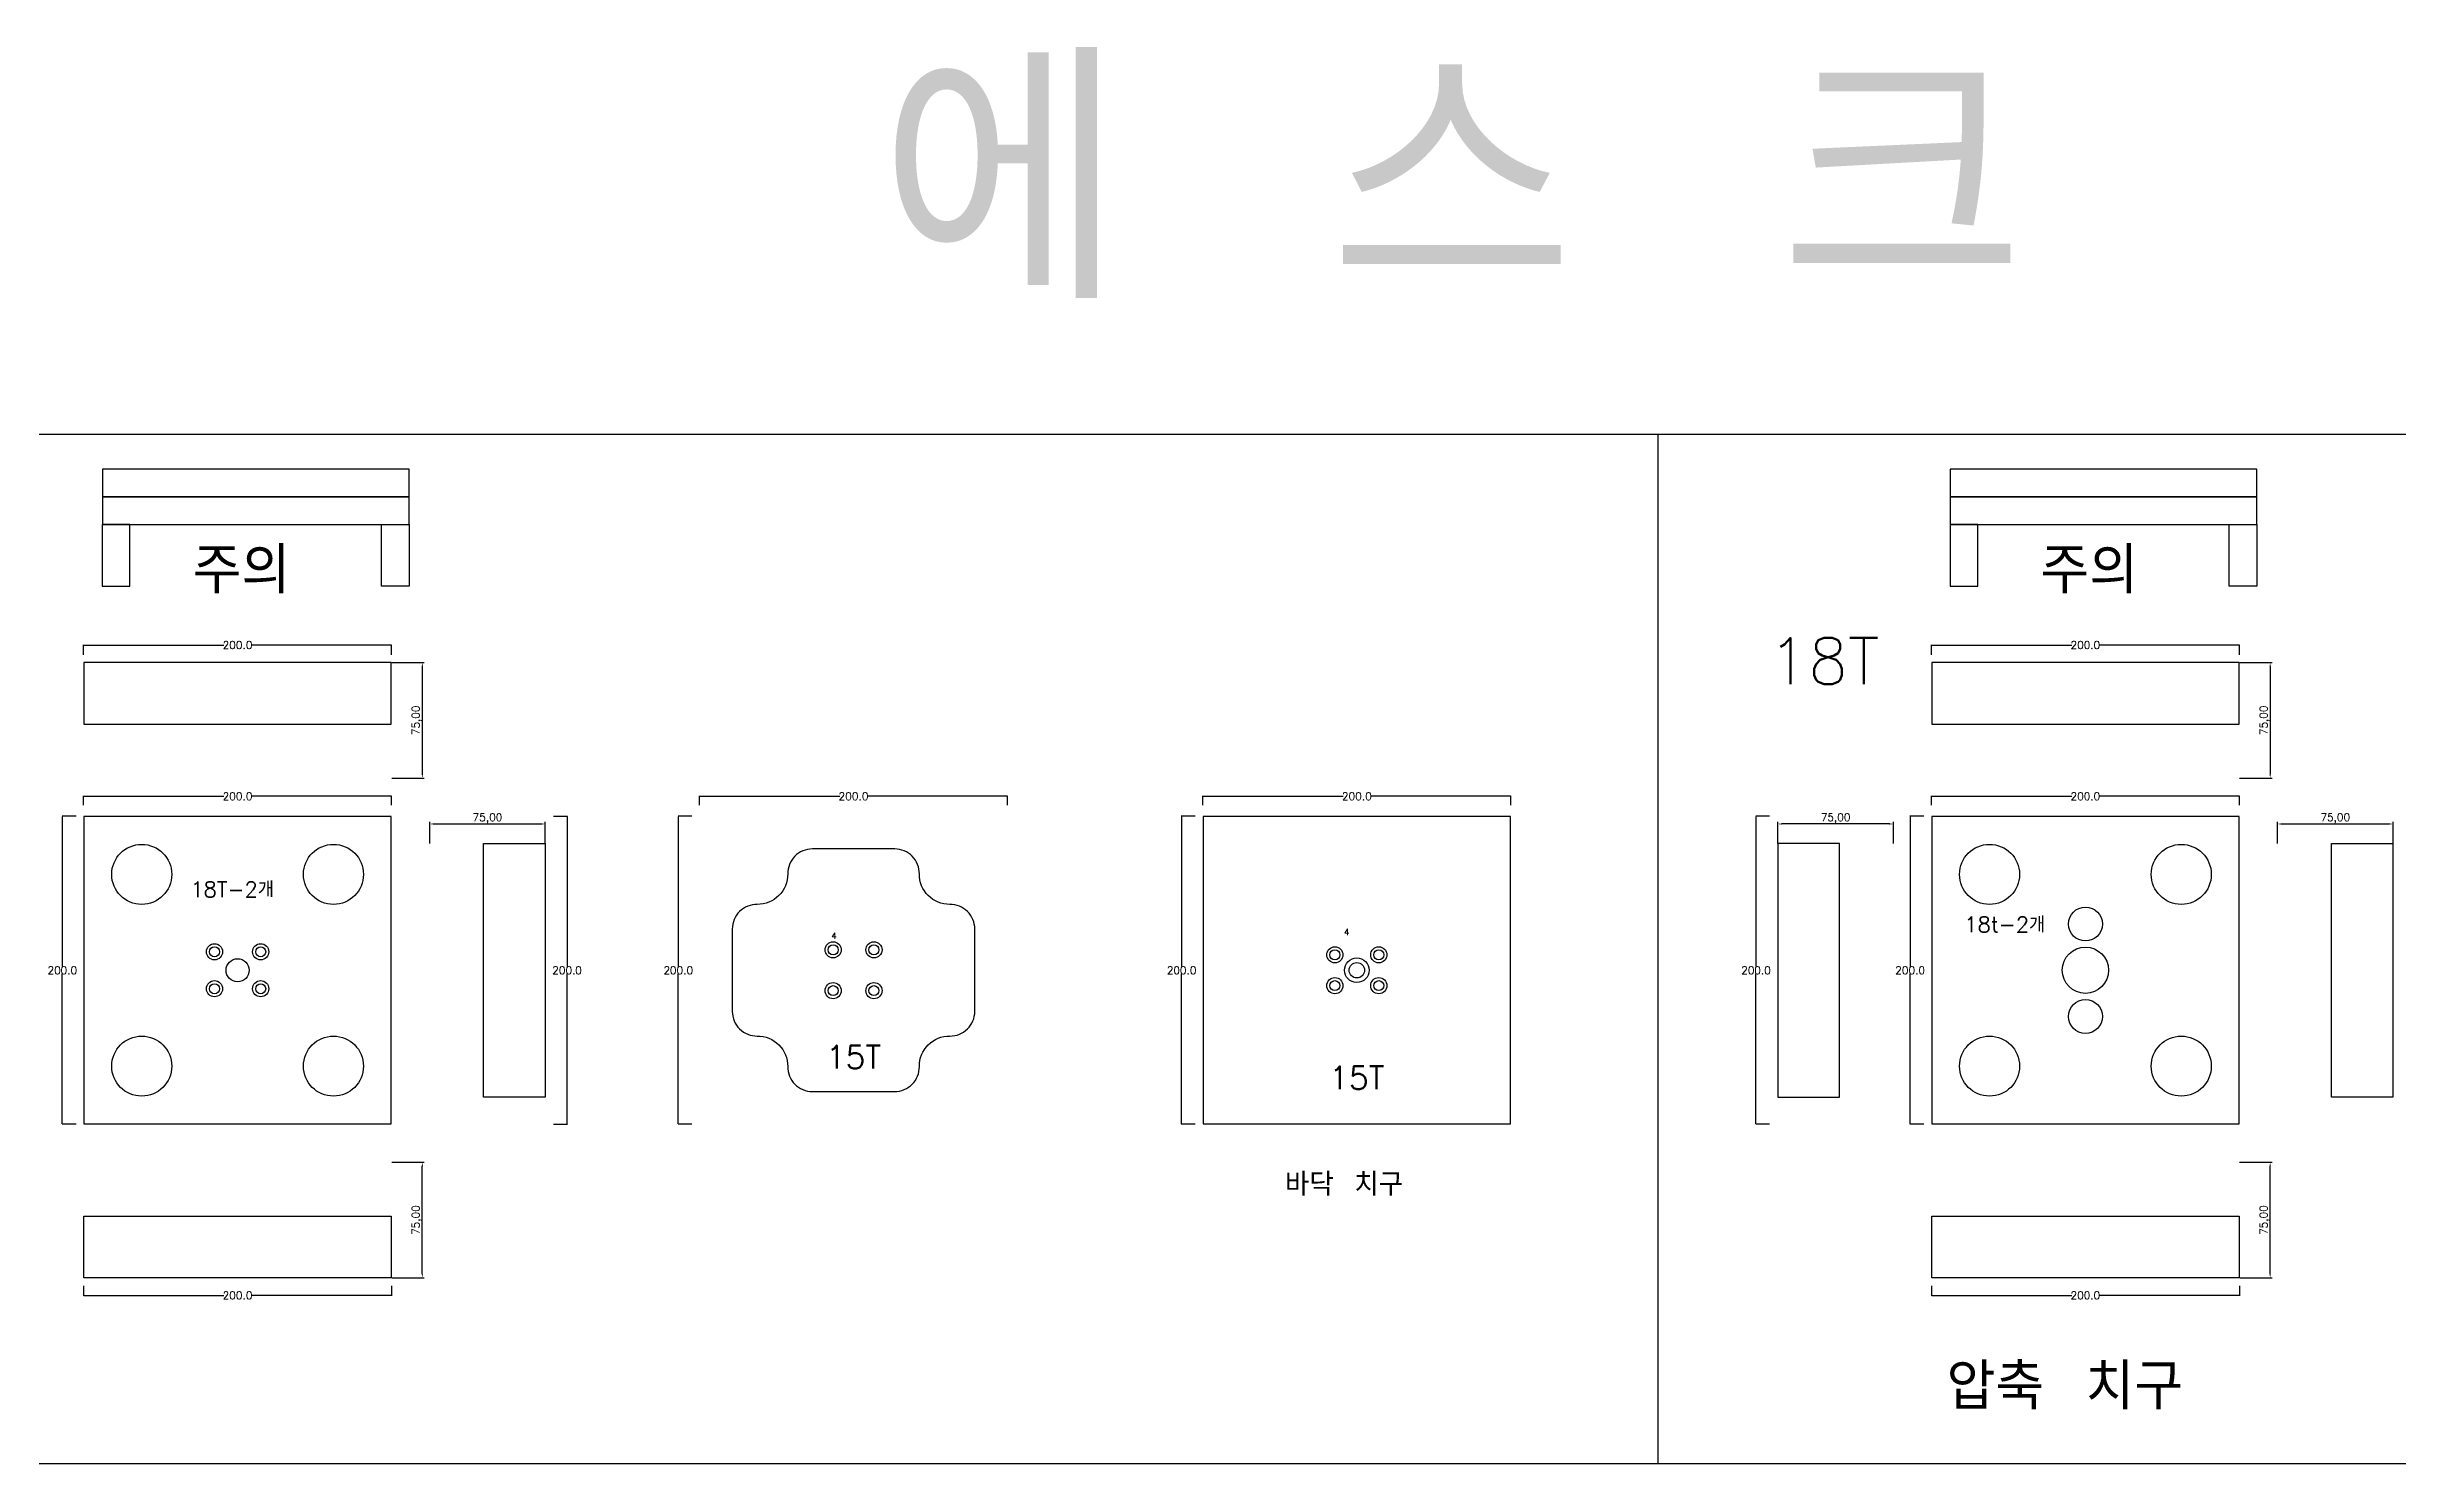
# Model space of a CAD drawing. Header units: millimetres. Extents: x -25 to 19775, y 172 to 9172.
# Drawn here: x 10728 to 12254, y 4551 to 5471 of the extents above; entities that cross this region are included whole.
import ezdxf

# ---------------------------------------------------------------- set-up
doc = ezdxf.new("R2010")
doc.units = ezdxf.units.MM
for name, color, linetype in [('TEXT', 7, 'Continuous'), ('볼트 구멍', 7, 'Continuous'), ('치구', 7, 'Continuous'), ('치수', 7, 'Continuous')]:
    doc.layers.add(name, color=color, linetype=linetype)
doc.styles.get("Standard").update_dxf_attribs({"font": 'txt.shx', "bigfont": 'whgtxt.shx'})
doc.dimstyles.new('ISO-25', dxfattribs={"dimtxt": 2.5, "dimasz": 2.5, "dimexe": 1.25, "dimexo": 0.625, "dimtad": 1, "dimtxsty": 'Standard', "dimcen": 2.5, "dimadec": 0, "dimazin": 0, "dimtfac": 1, "dimtmove": 0, "dimatfit": 3, "dimfxl": 0, "dimarcsym": 0})
doc.dimstyles.get("Standard").update_dxf_attribs({"dimtxt": 7, "dimasz": 0.18, "dimexe": 0.18, "dimexo": 0.0625, "dimgap": 0.09, "dimtad": 0, "dimtih": 1, "dimtoh": 1, "dimdec": 1, "dimzin": 0, "dimdsep": 46, "dimtxsty": 'Standard', "dimcen": 0.09, "dimadec": 0, "dimazin": 0, "dimtfac": 1, "dimtdec": 1, "dimtofl": 0, "dimtmove": 0, "dimatfit": 3, "dimfxl": 0, "dimtolj": 1, "dimtzin": 0, "dimarcsym": 0})

# ---------------------------------------------------------------- blocks, each defined once
blk = doc.blocks.new('*D353')
at = {"layer": 'Defpoints', "color": 0}
for p in [(10951.8, 5083), (10751.8, 5076.6), (10951.8, 5076.6)]:
    blk.add_point(p, dxfattribs=at)
at = {"layer": '치수', "color": 0, "lineweight": -2}
for p, q in [((10751.8, 5076.7), (10751.8, 5083.2)), ((10752, 5083), (10843, 5083)), ((10951.6, 5083), (10860.7, 5083)), ((10951.8, 5076.7), (10951.8, 5083.2))]:
    blk.add_line(p, q, dxfattribs=at)
at = {"layer": '치수', "color": 0}
for points in [[(10752, 5083), (10752, 5083), (10751.8, 5083)], [(10951.6, 5083), (10951.6, 5083), (10951.8, 5083)]]:
    blk.add_solid(points, dxfattribs=at)
at = {"layer": '치수', "color": 0, "insert": (10851.8, 5083), "char_height": 5, "attachment_point": 5}
blk.add_mtext('\\A1;200.0', dxfattribs=at)
blk = doc.blocks.new('*D354')
at = {"layer": 'Defpoints', "color": 0}
for p in [(10751.8, 4978.9), (10951.8, 4984.8), (10951.8, 4978.9)]:
    blk.add_point(p, dxfattribs=at)
at = {"layer": '치수', "color": 0, "lineweight": -2}
for p, q in [((10751.8, 4979), (10751.8, 4985)), ((10752, 4984.8), (10843, 4984.8)), ((10951.6, 4984.8), (10860.7, 4984.8)), ((10951.8, 4979), (10951.8, 4985))]:
    blk.add_line(p, q, dxfattribs=at)
at = {"layer": '치수', "color": 0}
for points in [[(10752, 4984.8), (10752, 4984.8), (10751.8, 4984.8)], [(10951.6, 4984.8), (10951.6, 4984.8), (10951.8, 4984.8)]]:
    blk.add_solid(points, dxfattribs=at)
at = {"layer": '치수', "color": 0, "insert": (10851.8, 4984.8), "char_height": 5, "attachment_point": 5}
blk.add_mtext('\\A1;200.0', dxfattribs=at)
blk = doc.blocks.new('*D355')
at = {"layer": 'Defpoints', "color": 0}
for p in [(10751.8, 4667.1), (10951.8, 4667.1), (10951.8, 4660.7)]:
    blk.add_point(p, dxfattribs=at)
at = {"layer": '치수', "color": 0, "lineweight": -2}
for p, q in [((10751.8, 4667), (10751.8, 4660.5)), ((10752, 4660.7), (10843, 4660.7)), ((10951.6, 4660.7), (10860.7, 4660.7)), ((10951.8, 4667), (10951.8, 4660.5))]:
    blk.add_line(p, q, dxfattribs=at)
at = {"layer": '치수', "color": 0}
for points in [[(10752, 4660.7), (10752, 4660.6), (10751.8, 4660.7)], [(10951.6, 4660.7), (10951.6, 4660.6), (10951.8, 4660.7)]]:
    blk.add_solid(points, dxfattribs=at)
at = {"layer": '치수', "color": 0, "insert": (10851.8, 4660.7), "char_height": 5, "attachment_point": 5}
blk.add_mtext('\\A1;200.0', dxfattribs=at)
blk = doc.blocks.new('*D365')
at = {"layer": 'Defpoints', "color": 0}
for p in [(10746.9, 4971.8), (10738, 4771.8), (10746.9, 4771.8)]:
    blk.add_point(p, dxfattribs=at)
at = {"layer": '치수', "color": 0, "lineweight": -2}
for p, q in [((10746.9, 4971.8), (10737.9, 4971.8)), ((10738, 4971.6), (10738, 4874.4)), ((10738, 4772), (10738, 4869.2)), ((10746.9, 4771.8), (10737.9, 4771.8))]:
    blk.add_line(p, q, dxfattribs=at)
at = {"layer": '치수', "color": 0}
for points in [[(10738, 4971.6), (10738.1, 4971.6), (10738, 4971.8)], [(10738, 4772), (10738.1, 4772), (10738, 4771.8)]]:
    blk.add_solid(points, dxfattribs=at)
at = {"layer": '치수', "color": 0, "insert": (10738, 4871.8), "char_height": 5, "attachment_point": 5}
blk.add_mtext('\\A1;200.0', dxfattribs=at)
blk = doc.blocks.new('*D367')
at = {"layer": 'Defpoints', "color": 0}
for p in [(11478.7, 4978.9), (11678.7, 4984.8), (11678.7, 4978.9)]:
    blk.add_point(p, dxfattribs=at)
at = {"layer": '치수', "color": 0, "lineweight": -2}
for p, q in [((11478.7, 4979), (11478.7, 4985)), ((11478.8, 4984.8), (11569.8, 4984.8)), ((11678.5, 4984.8), (11587.5, 4984.8)), ((11678.7, 4979), (11678.7, 4985))]:
    blk.add_line(p, q, dxfattribs=at)
at = {"layer": '치수', "color": 0}
for points in [[(11478.8, 4984.8), (11478.8, 4984.8), (11478.7, 4984.8)], [(11678.5, 4984.8), (11678.5, 4984.8), (11678.7, 4984.8)]]:
    blk.add_solid(points, dxfattribs=at)
at = {"layer": '치수', "color": 0, "insert": (11578.7, 4984.8), "char_height": 5, "attachment_point": 5}
blk.add_mtext('\\A1;200.0', dxfattribs=at)
blk = doc.blocks.new('*D368')
at = {"layer": 'Defpoints', "color": 0}
for p in [(11151.8, 4978.9), (11351.8, 4984.8), (11351.8, 4978.9)]:
    blk.add_point(p, dxfattribs=at)
at = {"layer": '치수', "color": 0, "lineweight": -2}
for p, q in [((11151.8, 4979), (11151.8, 4985)), ((11152, 4984.8), (11243, 4984.8)), ((11351.6, 4984.8), (11260.7, 4984.8)), ((11351.8, 4979), (11351.8, 4985))]:
    blk.add_line(p, q, dxfattribs=at)
at = {"layer": '치수', "color": 0}
for points in [[(11152, 4984.8), (11152, 4984.8), (11151.8, 4984.8)], [(11351.6, 4984.8), (11351.6, 4984.8), (11351.8, 4984.8)]]:
    blk.add_solid(points, dxfattribs=at)
at = {"layer": '치수', "color": 0, "insert": (11251.8, 4984.8), "char_height": 5, "attachment_point": 5}
blk.add_mtext('\\A1;200.0', dxfattribs=at)
blk = doc.blocks.new('*D369')
at = {"layer": 'Defpoints', "color": 0}
for p in [(10951.5, 5071.6), (10951.3, 4996.6), (10971.8, 4996.6)]:
    blk.add_point(p, dxfattribs=at)
at = {"layer": '치수', "color": 0, "lineweight": -2}
for p, q in [((10952.1, 5071.6), (10973.1, 5071.6)), ((10971.8, 5069.1), (10971.8, 4999.1)), ((10952, 4996.6), (10973.1, 4996.6))]:
    blk.add_line(p, q, dxfattribs=at)
at = {"layer": '치수', "color": 0}
for points in [[(10971.4, 5069.1), (10972.2, 5069.1), (10971.8, 5071.6)], [(10971.4, 4999.1), (10972.2, 4999.1), (10971.8, 4996.6)]]:
    blk.add_solid(points, dxfattribs=at)
at = {"layer": '치수', "color": 0, "insert": (10968.3, 5034.1), "char_height": 5, "attachment_point": 5, "rotation": 90}
blk.add_mtext('75,00', dxfattribs=at)
blk = doc.blocks.new('*D370')
at = {"layer": 'Defpoints', "color": 0}
for p in [(11051.6, 4966.8), (10976.6, 4953.5), (11051.6, 4953.5)]:
    blk.add_point(p, dxfattribs=at)
at = {"layer": '치수', "color": 0, "lineweight": -2}
for p, q in [((10976.6, 4954.1), (10976.6, 4968.1)), ((10979.1, 4966.8), (11049.1, 4966.8)), ((11051.6, 4954.1), (11051.6, 4968.1))]:
    blk.add_line(p, q, dxfattribs=at)
at = {"layer": '치수', "color": 0}
for points in [[(10979.1, 4967.2), (10979.1, 4966.4), (10976.6, 4966.8)], [(11049.1, 4967.2), (11049.1, 4966.4), (11051.6, 4966.8)]]:
    blk.add_solid(points, dxfattribs=at)
at = {"layer": '치수', "color": 0, "insert": (11014.1, 4970.4), "char_height": 5, "attachment_point": 5}
blk.add_mtext('75,00', dxfattribs=at)
blk = doc.blocks.new('*D371')
at = {"layer": 'Defpoints', "color": 0}
for p in [(10951.3, 4747.1), (10971.8, 4747.1), (10951.5, 4672.1)]:
    blk.add_point(p, dxfattribs=at)
at = {"layer": '치수', "color": 0, "lineweight": -2}
for p, q in [((10952, 4747.1), (10973.1, 4747.1)), ((10971.8, 4674.6), (10971.8, 4744.6)), ((10952.1, 4672.1), (10973.1, 4672.1))]:
    blk.add_line(p, q, dxfattribs=at)
at = {"layer": '치수', "color": 0}
for points in [[(10971.4, 4744.6), (10972.2, 4744.6), (10971.8, 4747.1)], [(10971.4, 4674.6), (10972.2, 4674.6), (10971.8, 4672.1)]]:
    blk.add_solid(points, dxfattribs=at)
at = {"layer": '치수', "color": 0, "insert": (10968.3, 4709.6), "char_height": 5, "attachment_point": 5, "rotation": 90}
blk.add_mtext('75,00', dxfattribs=at)
blk = doc.blocks.new('*D372')
at = {"layer": 'Defpoints', "color": 0}
for p in [(11146.9, 4971.8), (11138, 4771.8), (11146.9, 4771.8)]:
    blk.add_point(p, dxfattribs=at)
at = {"layer": '치수', "color": 0, "lineweight": -2}
for p, q in [((11146.9, 4971.8), (11137.9, 4971.8)), ((11138, 4971.6), (11138, 4874.4)), ((11138, 4772), (11138, 4869.2)), ((11146.9, 4771.8), (11137.9, 4771.8))]:
    blk.add_line(p, q, dxfattribs=at)
at = {"layer": '치수', "color": 0}
for points in [[(11138, 4971.6), (11138.1, 4971.6), (11138, 4971.8)], [(11138, 4772), (11138.1, 4772), (11138, 4771.8)]]:
    blk.add_solid(points, dxfattribs=at)
at = {"layer": '치수', "color": 0, "insert": (11138, 4871.8), "char_height": 5, "attachment_point": 5}
blk.add_mtext('\\A1;200.0', dxfattribs=at)
blk = doc.blocks.new('*D373')
at = {"layer": 'Defpoints', "color": 0}
for p in [(11473.8, 4971.8), (11464.9, 4771.8), (11473.8, 4771.8)]:
    blk.add_point(p, dxfattribs=at)
at = {"layer": '치수', "color": 0, "lineweight": -2}
for p, q in [((11473.7, 4971.8), (11464.7, 4971.8)), ((11464.9, 4971.6), (11464.9, 4874.4)), ((11464.9, 4772), (11464.9, 4869.2)), ((11473.7, 4771.8), (11464.7, 4771.8))]:
    blk.add_line(p, q, dxfattribs=at)
at = {"layer": '치수', "color": 0}
for points in [[(11464.8, 4971.6), (11464.9, 4971.6), (11464.9, 4971.8)], [(11464.8, 4772), (11464.9, 4772), (11464.9, 4771.8)]]:
    blk.add_solid(points, dxfattribs=at)
at = {"layer": '치수', "color": 0, "insert": (11464.9, 4871.8), "char_height": 5, "attachment_point": 5}
blk.add_mtext('\\A1;200.0', dxfattribs=at)
blk = doc.blocks.new('*D374')
at = {"layer": 'Defpoints', "color": 0}
for p in [(11056.9, 4971.8), (11056.9, 4771.8), (11065.8, 4771.8)]:
    blk.add_point(p, dxfattribs=at)
at = {"layer": '치수', "color": 0, "lineweight": -2}
for p, q in [((11056.9, 4971.8), (11066, 4971.8)), ((11065.8, 4971.6), (11065.8, 4874.4)), ((11065.8, 4772), (11065.8, 4869.2)), ((11056.9, 4771.8), (11066, 4771.8))]:
    blk.add_line(p, q, dxfattribs=at)
at = {"layer": '치수', "color": 0}
for points in [[(11065.7, 4971.6), (11065.8, 4971.6), (11065.8, 4971.8)], [(11065.7, 4772), (11065.8, 4772), (11065.8, 4771.8)]]:
    blk.add_solid(points, dxfattribs=at)
at = {"layer": '치수', "color": 0, "insert": (11065.8, 4871.8), "char_height": 5, "attachment_point": 5}
blk.add_mtext('\\A1;200.0', dxfattribs=at)
blk = doc.blocks.new('*D375')
at = {"layer": 'Defpoints', "color": 0}
for p in [(12251.6, 4966.8), (12176.6, 4953.5), (12251.6, 4953.5)]:
    blk.add_point(p, dxfattribs=at)
at = {"layer": '치수', "color": 0, "lineweight": -2}
for p, q in [((12176.6, 4954.1), (12176.6, 4968.1)), ((12179.1, 4966.8), (12249.1, 4966.8)), ((12251.6, 4954.1), (12251.6, 4968.1))]:
    blk.add_line(p, q, dxfattribs=at)
at = {"layer": '치수', "color": 0}
for points in [[(12179.1, 4967.2), (12179.1, 4966.4), (12176.6, 4966.8)], [(12249.1, 4967.2), (12249.1, 4966.4), (12251.6, 4966.8)]]:
    blk.add_solid(points, dxfattribs=at)
at = {"layer": '치수', "color": 0, "insert": (12214.1, 4970.4), "char_height": 5, "attachment_point": 5}
blk.add_mtext('75,00', dxfattribs=at)
blk = doc.blocks.new('*D376')
at = {"layer": 'Defpoints', "color": 0}
for p in [(12151.5, 5071.6), (12151.3, 4996.6), (12171.8, 4996.6)]:
    blk.add_point(p, dxfattribs=at)
at = {"layer": '치수', "color": 0, "lineweight": -2}
for p, q in [((12152.1, 5071.6), (12173.1, 5071.6)), ((12171.8, 5069.1), (12171.8, 4999.1)), ((12152, 4996.6), (12173.1, 4996.6))]:
    blk.add_line(p, q, dxfattribs=at)
at = {"layer": '치수', "color": 0}
for points in [[(12171.4, 5069.1), (12172.2, 5069.1), (12171.8, 5071.6)], [(12171.4, 4999.1), (12172.2, 4999.1), (12171.8, 4996.6)]]:
    blk.add_solid(points, dxfattribs=at)
at = {"layer": '치수', "color": 0, "insert": (12168.3, 5034.1), "char_height": 5, "attachment_point": 5, "rotation": 90}
blk.add_mtext('75,00', dxfattribs=at)
blk = doc.blocks.new('*D377')
at = {"layer": 'Defpoints', "color": 0}
for p in [(12151.3, 4747.1), (12171.8, 4747.1), (12151.5, 4672.1)]:
    blk.add_point(p, dxfattribs=at)
at = {"layer": '치수', "color": 0, "lineweight": -2}
for p, q in [((12152, 4747.1), (12173.1, 4747.1)), ((12171.8, 4674.6), (12171.8, 4744.6)), ((12152.1, 4672.1), (12173.1, 4672.1))]:
    blk.add_line(p, q, dxfattribs=at)
at = {"layer": '치수', "color": 0}
for points in [[(12171.4, 4744.6), (12172.2, 4744.6), (12171.8, 4747.1)], [(12171.4, 4674.6), (12172.2, 4674.6), (12171.8, 4672.1)]]:
    blk.add_solid(points, dxfattribs=at)
at = {"layer": '치수', "color": 0, "insert": (12168.3, 4709.6), "char_height": 5, "attachment_point": 5, "rotation": 90}
blk.add_mtext('75,00', dxfattribs=at)
blk = doc.blocks.new('*D379')
at = {"layer": 'Defpoints', "color": 0}
for p in [(11852.1, 4966.8), (11852.1, 4953.5), (11927.1, 4953.5)]:
    blk.add_point(p, dxfattribs=at)
at = {"layer": '치수', "color": 0, "lineweight": -2}
for p, q in [((11852.1, 4954.1), (11852.1, 4968.1)), ((11924.6, 4966.8), (11854.6, 4966.8)), ((11927.1, 4954.1), (11927.1, 4968.1))]:
    blk.add_line(p, q, dxfattribs=at)
at = {"layer": '치수', "color": 0}
for points in [[(11854.6, 4967.2), (11854.6, 4966.4), (11852.1, 4966.8)], [(11924.6, 4967.2), (11924.6, 4966.4), (11927.1, 4966.8)]]:
    blk.add_solid(points, dxfattribs=at)
at = {"layer": '치수', "color": 0, "insert": (11889.6, 4970.4), "char_height": 5, "attachment_point": 5}
blk.add_mtext('75,00', dxfattribs=at)
blk = doc.blocks.new('*D380')
at = {"layer": 'Defpoints', "color": 0}
for p in [(11846.8, 4971.8), (11837.9, 4771.8), (11846.8, 4771.8)]:
    blk.add_point(p, dxfattribs=at)
at = {"layer": '치수', "color": 0, "lineweight": -2}
for p, q in [((11846.7, 4971.8), (11837.7, 4971.8)), ((11837.9, 4971.6), (11837.9, 4874.4)), ((11837.9, 4772), (11837.9, 4869.2)), ((11846.7, 4771.8), (11837.7, 4771.8))]:
    blk.add_line(p, q, dxfattribs=at)
at = {"layer": '치수', "color": 0}
for points in [[(11837.9, 4971.6), (11837.9, 4971.6), (11837.9, 4971.8)], [(11837.9, 4772), (11837.9, 4772), (11837.9, 4771.8)]]:
    blk.add_solid(points, dxfattribs=at)
at = {"layer": '치수', "color": 0, "insert": (11837.9, 4871.8), "char_height": 5, "attachment_point": 5}
blk.add_mtext('\\A1;200.0', dxfattribs=at)
blk = doc.blocks.new('*D381')
at = {"layer": 'Defpoints', "color": 0}
for p in [(11946.9, 4971.8), (11938, 4771.8), (11946.9, 4771.8)]:
    blk.add_point(p, dxfattribs=at)
at = {"layer": '치수', "color": 0, "lineweight": -2}
for p, q in [((11946.9, 4971.8), (11937.9, 4971.8)), ((11938, 4971.6), (11938, 4874.4)), ((11938, 4772), (11938, 4869.2)), ((11946.9, 4771.8), (11937.9, 4771.8))]:
    blk.add_line(p, q, dxfattribs=at)
at = {"layer": '치수', "color": 0}
for points in [[(11938, 4971.6), (11938.1, 4971.6), (11938, 4971.8)], [(11938, 4772), (11938.1, 4772), (11938, 4771.8)]]:
    blk.add_solid(points, dxfattribs=at)
at = {"layer": '치수', "color": 0, "insert": (11938, 4871.8), "char_height": 5, "attachment_point": 5}
blk.add_mtext('\\A1;200.0', dxfattribs=at)
blk = doc.blocks.new('*D382')
at = {"layer": 'Defpoints', "color": 0}
for p in [(11951.8, 4978.9), (12151.8, 4984.8), (12151.8, 4978.9)]:
    blk.add_point(p, dxfattribs=at)
at = {"layer": '치수', "color": 0, "lineweight": -2}
for p, q in [((11951.8, 4979), (11951.8, 4985)), ((11952, 4984.8), (12043, 4984.8)), ((12151.6, 4984.8), (12060.7, 4984.8)), ((12151.8, 4979), (12151.8, 4985))]:
    blk.add_line(p, q, dxfattribs=at)
at = {"layer": '치수', "color": 0}
for points in [[(11952, 4984.8), (11952, 4984.8), (11951.8, 4984.8)], [(12151.6, 4984.8), (12151.6, 4984.8), (12151.8, 4984.8)]]:
    blk.add_solid(points, dxfattribs=at)
at = {"layer": '치수', "color": 0, "insert": (12051.8, 4984.8), "char_height": 5, "attachment_point": 5}
blk.add_mtext('\\A1;200.0', dxfattribs=at)
blk = doc.blocks.new('*D383')
at = {"layer": 'Defpoints', "color": 0}
for p in [(12151.8, 5083), (11951.8, 5076.6), (12151.8, 5076.6)]:
    blk.add_point(p, dxfattribs=at)
at = {"layer": '치수', "color": 0, "lineweight": -2}
for p, q in [((11951.8, 5076.7), (11951.8, 5083.2)), ((11952, 5083), (12043, 5083)), ((12151.6, 5083), (12060.7, 5083)), ((12151.8, 5076.7), (12151.8, 5083.2))]:
    blk.add_line(p, q, dxfattribs=at)
at = {"layer": '치수', "color": 0}
for points in [[(11952, 5083), (11952, 5083), (11951.8, 5083)], [(12151.6, 5083), (12151.6, 5083), (12151.8, 5083)]]:
    blk.add_solid(points, dxfattribs=at)
at = {"layer": '치수', "color": 0, "insert": (12051.8, 5083), "char_height": 5, "attachment_point": 5}
blk.add_mtext('\\A1;200.0', dxfattribs=at)
blk = doc.blocks.new('*D384')
at = {"layer": 'Defpoints', "color": 0}
for p in [(11951.8, 4667.1), (12151.8, 4667.1), (12151.8, 4660.7)]:
    blk.add_point(p, dxfattribs=at)
at = {"layer": '치수', "color": 0, "lineweight": -2}
for p, q in [((11951.8, 4667), (11951.8, 4660.5)), ((11952, 4660.7), (12043, 4660.7)), ((12151.6, 4660.7), (12060.7, 4660.7)), ((12151.8, 4667), (12151.8, 4660.5))]:
    blk.add_line(p, q, dxfattribs=at)
at = {"layer": '치수', "color": 0}
for points in [[(11952, 4660.7), (11952, 4660.6), (11951.8, 4660.7)], [(12151.6, 4660.7), (12151.6, 4660.6), (12151.8, 4660.7)]]:
    blk.add_solid(points, dxfattribs=at)
at = {"layer": '치수', "color": 0, "insert": (12051.8, 4660.7), "char_height": 5, "attachment_point": 5}
blk.add_mtext('\\A1;200.0', dxfattribs=at)

msp = doc.modelspace()

# ---------------------------------------------------------------- linework, layer by layer
at = {"layer": 'TEXT', "color": 3}
msp.add_line((11774.17, 5219.898), (11774.17, 4551.206), dxfattribs=at)
msp.add_lwpolyline([(10587.256, 5219.898), (12961.084, 5219.898), (12961.084, 4551.206), (10587.256, 4551.206)], close=True, dxfattribs=at)
at = {"layer": 'TEXT', "color": 1}
for points in [[(10764.047, 5179.199), (10963.147, 5179.199), (10963.147, 5197.199), (10764.047, 5197.199)], [(11964.047, 5179.199), (12163.147, 5179.199), (12163.147, 5197.199), (11964.047, 5197.199)], [(10764.047, 5161.199), (10963.147, 5161.199), (10963.147, 5179.199), (10764.047, 5179.199)], [(11964.047, 5161.199), (12163.147, 5161.199), (12163.147, 5179.199), (11964.047, 5179.199)], [(10763.947, 5121.199), (10781.947, 5121.199), (10781.947, 5161.199), (10763.947, 5161.199)], [(10963.247, 5121.199), (10945.247, 5121.199), (10945.247, 5161.199), (10963.247, 5161.199)], [(11963.947, 5121.199), (11981.947, 5121.199), (11981.947, 5161.199), (11963.947, 5161.199)], [(12163.247, 5121.199), (12145.247, 5121.199), (12145.247, 5161.199), (12163.247, 5161.199)]]:
    msp.add_lwpolyline(points, close=True, dxfattribs=at)
at = {"layer": '볼트 구멍', "color": 3}
for centre, radius in [((12051.83, 4901.825), 11), ((10836.83, 4883.825), 3.25), ((10866.83, 4883.825), 3.25), ((11238.58, 4885.075), 3.25), ((11265.08, 4885.075), 3.25), ((11564.414, 4881.825), 3.25), ((11592.914, 4881.825), 3.25), ((12051.83, 4871.825), 15), ((10851.83, 4871.825), 7.5), ((11578.664, 4871.825), 5), ((10836.83, 4859.825), 3.25), ((10866.83, 4859.825), 3.25), ((11238.58, 4858.575), 3.25), ((11265.08, 4858.575), 3.25), ((11564.414, 4861.825), 3.25), ((11592.914, 4861.825), 3.25), ((12051.83, 4841.825), 11)]:
    msp.add_circle(centre, radius, dxfattribs=at)
at = {"layer": '볼트 구멍', "color": 1}
for centre, radius in [((10836.83, 4883.825), 5.25), ((10866.83, 4883.825), 5.25), ((11238.58, 4885.075), 5.25), ((11265.08, 4885.075), 5.25), ((11564.414, 4881.825), 5.25), ((11592.914, 4881.825), 5.25), ((10851.83, 4871.825), 7.5), ((11578.664, 4871.825), 8), ((10836.83, 4859.825), 5.25), ((10866.83, 4859.825), 5.25), ((11238.58, 4858.575), 5.25), ((11265.08, 4858.575), 5.25), ((11564.414, 4861.825), 5.25), ((11592.914, 4861.825), 5.25)]:
    msp.add_circle(centre, radius, dxfattribs=at)
at = {"layer": '치구'}
for points in [[(10752.08, 5031.575), (10951.58, 5031.575), (10951.58, 5071.575), (10752.08, 5071.575)], [(11952.08, 5031.575), (12151.58, 5031.575), (12151.58, 5071.575), (11952.08, 5071.575)], [(10752.08, 4971.575), (10752.08, 4772.075), (10951.58, 4772.075), (10951.58, 4971.575)], [(11478.914, 4971.575), (11478.914, 4772.075), (11678.414, 4772.075), (11678.414, 4971.575)], [(11952.08, 4971.575), (11952.08, 4772.075), (12151.58, 4772.075), (12151.58, 4971.575)], [(11011.58, 4954.175), (11051.58, 4954.175), (11051.58, 4789.475), (11011.58, 4789.475)], [(11892.08, 4954.175), (11852.08, 4954.175), (11852.08, 4789.475), (11892.08, 4789.475)], [(12211.58, 4954.175), (12251.58, 4954.175), (12251.58, 4789.475), (12211.58, 4789.475)], [(10752.08, 4712.075), (10951.58, 4712.075), (10951.58, 4672.075), (10752.08, 4672.075)], [(11952.08, 4712.075), (12151.58, 4712.075), (12151.58, 4672.075), (11952.08, 4672.075)]]:
    msp.add_lwpolyline(points, close=True, dxfattribs=at)
at = {"layer": '치구', "color": 0}
msp.add_lwpolyline([(11173.08, 4898.578), (11173.08, 4845.071, 0.418345), (11189.305, 4829.073, -0.42248862), (11209.078, 4809.3, 0.418345), (11225.076, 4793.075), (11278.583, 4793.075, 0.418345), (11294.582, 4809.3, -0.42248862), (11314.354, 4829.073, 0.418345), (11330.58, 4845.071), (11330.58, 4898.578, 0.418345), (11314.354, 4914.577, -0.42248862), (11294.582, 4934.35, 0.418345), (11278.583, 4950.575), (11225.076, 4950.575, 0.418345), (11209.078, 4934.35, -0.42248862), (11189.305, 4914.577, 0.418345)], format="xyb", close=True, dxfattribs=at)
for centre in [(10789.58, 4934.075), (10914.08, 4934.075), (11989.58, 4934.075), (12114.08, 4934.075), (10789.58, 4809.575), (10914.08, 4809.575), (11989.58, 4809.575), (12114.08, 4809.575)]:
    msp.add_circle(centre, 19.5, dxfattribs=at)

# ---------------------------------------------------------------- texts
at = {"layer": 'TEXT', "color": 3}
msp.add_text('에 스 크', height=150, dxfattribs=at).set_placement((11268.588, 5308.076))
at = {"layer": 'TEXT', "color": 1}
for s, height, p in [('주의 ', 30, (10822.608, 5116.54)), ('주의 ', 30, (12022.608, 5116.54)), ('18T', 30, (11846.176, 5057.629)), ('18T-2개', 10, (10821.232, 4919.34)), ('18t-2개', 10, (11973.213, 4896.515)), ('15T', 15, (11233.806, 4807.998)), ('15T', 15, (11560.658, 4794.5)), ('압축 치구', 30, (11961.631, 4586.601))]:
    msp.add_text(s, height=height, dxfattribs=at).set_placement(p)
at = {"layer": 'TEXT'}
msp.add_text('바닥 치구', height=15, dxfattribs=at).set_placement((11531.961, 4725.337))
at = {"layer": '볼트 구멍', "color": 6}
for p in [(11237.448, 4892.175), (11570.385, 4894.66)]:
    msp.add_text('4', height=4, dxfattribs=at).set_placement(p)

# ---------------------------------------------------------------- dimensions: what is measured, and where the dimension line sits
at = {"layer": '치수', "color": 4}
for base, p1, p2, picture, middle in [((10951.83, 5082.985), (10751.83, 5076.588), (10951.83, 5076.588), '*D353', (10851.83, 5082.985)), ((12151.83, 5082.985), (11951.83, 5076.588), (12151.83, 5076.588), '*D383', (12051.83, 5082.985)), ((10951.83, 4660.664), (10751.83, 4667.061), (10951.83, 4667.061), '*D355', (10851.83, 4660.664)), ((12151.83, 4660.664), (11951.83, 4667.061), (12151.83, 4667.061), '*D384', (12051.83, 4660.664))]:
    dim = msp.add_linear_dim(base=base, p1=p1, p2=p2, dimstyle='Standard', override={"dimtxt": 5}, dxfattribs=at)
    dim.commit()
    dim.dimension.update_dxf_attribs({"geometry": picture, "text_midpoint": middle, "dimtype": 160})
for base, p1, p2, angle, dimstyle, override, picture, middle in [((10971.807, 4996.575), (10951.48, 5071.575), (10951.33, 4996.575), 90, 'ISO-25', {"dimtxt": 5, "dimzin": 0}, '*D369', (10968.265, 5034.075)), ((12171.807, 4996.575), (12151.48, 5071.575), (12151.33, 4996.575), 90, 'ISO-25', {"dimtxt": 5, "dimzin": 0}, '*D376', (12168.265, 5034.075)), ((10738.034, 4771.825), (10746.938, 4971.825), (10746.938, 4771.825), 90, 'Standard', {"dimtxt": 5}, '*D365', (10738.034, 4871.825)), ((11051.58, 4966.826), (10976.58, 4953.525), (11051.58, 4953.525), 180, 'ISO-25', {"dimtxt": 5, "dimzin": 0}, '*D370', (11014.08, 4970.368)), ((11065.776, 4771.825), (11056.871, 4971.825), (11056.871, 4771.825), 90, 'Standard', {"dimtxt": 5}, '*D374', (11065.776, 4871.825)), ((11138.034, 4771.825), (11146.938, 4971.825), (11146.938, 4771.825), 90, 'Standard', {"dimtxt": 5}, '*D372', (11138.034, 4871.825)), ((11464.868, 4771.825), (11473.773, 4971.825), (11473.773, 4771.825), 90, 'Standard', {"dimtxt": 5}, '*D373', (11464.868, 4871.825)), ((11837.884, 4771.825), (11846.788, 4971.825), (11846.788, 4771.825), 90, 'Standard', {"dimtxt": 5}, '*D380', (11837.884, 4871.825)), ((11938.034, 4771.825), (11946.938, 4971.825), (11946.938, 4771.825), 90, 'Standard', {"dimtxt": 5}, '*D381', (11938.034, 4871.825)), ((12251.58, 4966.826), (12176.58, 4953.525), (12251.58, 4953.525), 180, 'ISO-25', {"dimtxt": 5, "dimzin": 0}, '*D375', (12214.08, 4970.368)), ((10971.807, 4747.075), (10951.48, 4672.075), (10951.33, 4747.075), 270, 'ISO-25', {"dimtxt": 5, "dimzin": 0}, '*D371', (10968.265, 4709.575)), ((12171.807, 4747.075), (12151.48, 4672.075), (12151.33, 4747.075), 270, 'ISO-25', {"dimtxt": 5, "dimzin": 0}, '*D377', (12168.265, 4709.575))]:
    dim = msp.add_linear_dim(base=base, p1=p1, p2=p2, angle=angle, dimstyle=dimstyle, override=override, dxfattribs=at)
    dim.commit()
    dim.dimension.update_dxf_attribs({"geometry": picture, "text_midpoint": middle})
for base, p1, p2, dimstyle, override, picture, middle in [((10951.83, 4984.815), (10751.83, 4978.932), (10951.83, 4978.932), 'Standard', {"dimtxt": 5}, '*D354', (10851.83, 4984.815)), ((11351.83, 4984.815), (11151.83, 4978.932), (11351.83, 4978.932), 'Standard', {"dimtxt": 5}, '*D368', (11251.83, 4984.815)), ((11678.664, 4984.815), (11478.664, 4978.932), (11678.664, 4978.932), 'Standard', {"dimtxt": 5}, '*D367', (11578.664, 4984.815)), ((12151.83, 4984.815), (11951.83, 4978.932), (12151.83, 4978.932), 'Standard', {"dimtxt": 5}, '*D382', (12051.83, 4984.815)), ((11852.08, 4966.826), (11927.08, 4953.525), (11852.08, 4953.525), 'ISO-25', {"dimtxt": 5, "dimzin": 0}, '*D379', (11889.58, 4970.368))]:
    dim = msp.add_linear_dim(base=base, p1=p1, p2=p2, dimstyle=dimstyle, override=override, dxfattribs=at)
    dim.commit()
    dim.dimension.update_dxf_attribs({"geometry": picture, "text_midpoint": middle})

doc.saveas('drawing.dxf')
